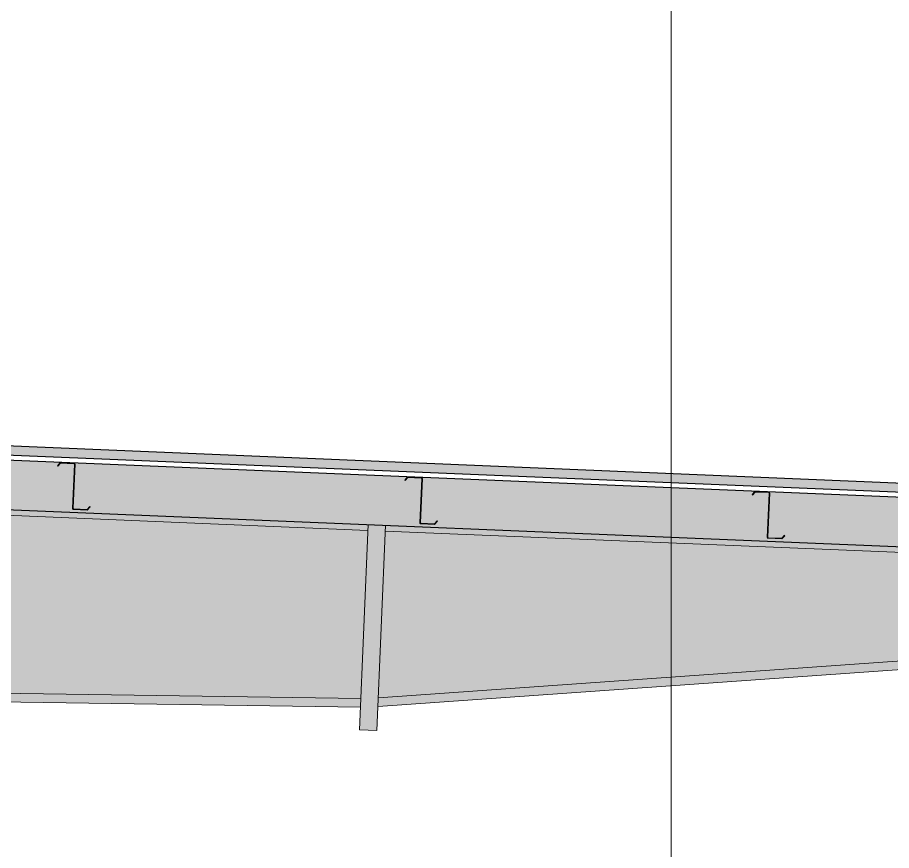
# Model space of a CAD drawing. Header units: inches. Extents: x -55396 to -733, y -290 to 853.
# Drawn here: x -16381.8 to -16230.9, y 295.5 to 439.4 of the extents above; entities that cross this region are included whole.
import ezdxf

# ---------------------------------------------------------------- set-up
doc = ezdxf.new("R2010")
doc.units = ezdxf.units.IN
doc.header["$MEASUREMENT"] = 0
for name, color, linetype, lineweight in [('A-CLNG', 13, 'Continuous', 9), ('A-CLNG-PATT', 13, 'Continuous', 25), ('A-ROOF', 132, 'Continuous', 9), ('G-ANNO-SYMB', 111, 'Continuous', 9), ('S-BEAM', 12, 'Continuous', 9)]:
    doc.layers.add(name, color=color, linetype=linetype, lineweight=lineweight)

# ---------------------------------------------------------------- blocks, each defined once
blk = doc.blocks.new('Girt_Z - 8_D-V294-Section 1')
at = {"layer": 'S-BEAM', "lineweight": 15}
for p, q in [((21954.4, 362.52), (21953.9, 361.97)), ((21953.98, 361.9), (21954.45, 362.41)), ((21956.77, 362.43), (21954.4, 362.52)), ((21954.45, 362.41), (21956.77, 362.32)), ((21956.84, 362.24), (21956.52, 354.62)), ((21956.63, 354.61), (21956.95, 362.23)), ((21953.9, 361.97), (21953.98, 361.9)), ((21959.02, 354.43), (21956.7, 354.53)), ((21959.49, 354.95), (21959.02, 354.43)), ((21959.07, 354.32), (21959.57, 354.88)), ((21959.57, 354.88), (21959.49, 354.95)), ((21956.7, 354.42), (21959.07, 354.32))]:
    blk.add_line(p, q, dxfattribs=at)
for centre, radius, start, end in [((21956.76, 362.24), 0.187, 357.6141, 87.6141), ((21956.76, 362.24), 0.0782, 357.6141, 85.4913), ((21956.71, 354.61), 0.188, 177.6141, 267.6141), ((21956.71, 354.61), 0.0782, 177.6141, 264.5717)]:
    blk.add_arc(centre, radius, start, end, dxfattribs=at)
blk = doc.blocks.new('Girt_Z - 8_D-V295-Section 1')
at = {"layer": 'S-BEAM', "lineweight": 15}
for p, q in [((22014.35, 360.03), (22013.85, 359.47)), ((22013.85, 359.47), (22013.93, 359.4)), ((22013.93, 359.4), (22014.4, 359.92)), ((22016.72, 359.93), (22014.35, 360.03)), ((22014.4, 359.92), (22016.71, 359.82)), ((22016.79, 359.74), (22016.47, 352.12)), ((22016.58, 352.11), (22016.9, 359.73)), ((22018.97, 351.94), (22016.65, 352.03)), ((22016.65, 351.92), (22019.01, 351.83)), ((22019.44, 352.45), (22018.97, 351.94)), ((22019.01, 351.83), (22019.52, 352.38)), ((22019.52, 352.38), (22019.44, 352.45))]:
    blk.add_line(p, q, dxfattribs=at)
for centre, radius, start, end in [((22016.71, 359.74), 0.0782, 357.6141, 85.4913), ((22016.71, 359.74), 0.187, 357.6141, 87.6141), ((22016.66, 352.11), 0.188, 177.6141, 267.6141), ((22016.66, 352.11), 0.0782, 177.6141, 264.5717)]:
    blk.add_arc(centre, radius, start, end, dxfattribs=at)
blk = doc.blocks.new('Girt_Z - 8_D-V296-Section 1')
at = {"layer": 'S-BEAM'}
h = blk.add_hatch(dxfattribs=at)
h.set_pattern_fill('FP_20', color=256, style=0, pattern_type=2)
h.set_pattern_definition([(45, (22011.012, 102), (-19.007, 19.007), []), (45, (22011.012, 130.8), (-19.007, 19.007), [])])
h.paths.add_polyline_path([(22078.96, 349.33), (22079.47, 349.88), (22079.39, 349.96), (22078.92, 349.44), (22076.6, 349.54), (22076.6, 349.43)], flags=0)
h.paths.add_polyline_path([(22076.53, 349.62), (22076.84, 357.23), (22076.73, 357.24), (22076.42, 349.62)], flags=0)
h.paths.add_polyline_path([(22073.87, 356.9), (22074.35, 357.42), (22076.66, 357.32), (22076.66, 357.43), (22074.3, 357.53), (22073.79, 356.97)], flags=0)
at = {"layer": 'S-BEAM', "lineweight": 15}
for p, q in [((22074.3, 357.53), (22073.79, 356.97)), ((22076.66, 357.43), (22074.3, 357.53)), ((22073.79, 356.97), (22073.87, 356.9)), ((22073.87, 356.9), (22074.35, 357.42)), ((22074.35, 357.42), (22076.66, 357.32)), ((22076.73, 357.24), (22076.42, 349.62)), ((22076.53, 349.62), (22076.84, 357.23)), ((22078.92, 349.44), (22076.6, 349.54)), ((22076.6, 349.43), (22078.96, 349.33)), ((22079.39, 349.96), (22078.92, 349.44)), ((22078.96, 349.33), (22079.47, 349.88)), ((22079.47, 349.88), (22079.39, 349.96))]:
    blk.add_line(p, q, dxfattribs=at)
for centre, radius, start, end in [((22076.66, 357.24), 0.187, 357.6141, 87.6141), ((22076.66, 357.24), 0.0782, 357.6141, 85.4913), ((22076.6, 349.61), 0.188, 177.6141, 267.6141), ((22076.6, 349.61), 0.0782, 177.6141, 264.5717)]:
    blk.add_arc(centre, radius, start, end, dxfattribs=at)
blk = doc.blocks.new('columns and girder2 - one-1108489-Section 1')
at = {"layer": 'S-BEAM'}
h = blk.add_hatch(color=256, dxfattribs=at)
h.paths.add_polyline_path([(22302.33, 296.54), (22302.33, 298.06), (22123.34, 329.96), (22009.3, 321.86), (22009.24, 320.37), (22123.26, 328.45), (22297.96, 297.32)], flags=0)
h.paths.add_polyline_path([(22006.23, 320.29), (22006.29, 321.79), (21643.96, 326.95), (21643.9, 325.46), (22006.07, 320.29)], flags=0)
h.paths.add_polyline_path([(21640.9, 325.67), (21640.96, 327.17), (21403.33, 358.96), (21194.62, 329.61), (21194.62, 328.11), (21403.33, 357.45), (21640.73, 325.69)], flags=0)
h.paths.add_polyline_path([(22359.55, 336.13), (22359.55, 337.14), (22305.33, 339.4), (22305.33, 338.39), (22359.15, 336.15)], flags=0)
h.paths.add_polyline_path([(22302.33, 338.52), (22302.33, 339.52), (22010.54, 351.68), (22010.58, 350.67), (22259.23, 340.31)], flags=0)
h.paths.add_polyline_path([(22007.5, 350.8), (22007.54, 351.8), (21645.62, 366.88), (21645.67, 365.88), (22006.07, 350.86)], flags=0)
h.paths.add_polyline_path([(21642.58, 366.01), (21642.62, 367.01), (21194.62, 385.67), (21194.62, 384.67), (21640.73, 366.09)], flags=0)
h.paths.add_polyline_path([(21191.62, 384.8), (21191.62, 385.8), (21135.05, 388.16), (21135.05, 388.66), (21134.3, 388.69), (21134.3, 387.19), (21174.68, 385.5)], flags=0)
h = blk.add_hatch(color=256, dxfattribs=at)
h.paths.add_polyline_path([(22358.05, -6), (22358.05, -6), (22340.05, -6)], flags=0)
h.paths.add_polyline_path([(22357.19, 0), (22358.05, 0), (22358.05, 285.6), (22307.55, 285.6), (22307.55, 286.6), (22358.05, 286.6), (22358.05, 323.95), (22354.43, 323.95), (22354.43, 324.3), (22355.79, 324.3), (22356.19, 324.53), (22356.32, 324.83), (22356.24, 335.46), (22356.16, 335.65), (22355.79, 335.8), (22354.43, 335.8), (22354.43, 336.15), (22358.05, 336.2), (22305.33, 338.39), (22305.33, 294.08), (22340.05, 118.85), (22340.05, 0)], flags=0)
h.paths.add_polyline_path([(21153.8, 0), (21153.8, 119), (21191.77, 323.84), (21191.62, 323.84), (21191.62, 384.8), (21135.8, 387.12), (21135.8, 325.09), (21188.62, 325.09), (21188.62, 324.09), (21135.8, 324.09), (21135.8, 0), (21136.67, 0)], flags=0)
h.paths.add_polyline_path([(22302.33, 298.06), (22302.33, 338.52), (22010.5, 350.68), (22009.3, 321.88), (22123.34, 329.96), (22297.96, 298.84)], flags=0)
h.paths.add_polyline_path([(22006.29, 321.79), (22007.5, 350.8), (21645.58, 365.88), (21643.96, 326.96), (22006.07, 321.79)], flags=0)
h.paths.add_polyline_path([(22358.05, 324.3), (22358.02, 335.8), (22357.08, 335.8), (22356.71, 335.65), (22356.55, 335.12), (22356.63, 324.65), (22356.71, 324.46), (22357.08, 324.3)], flags=0)
h.paths.add_polyline_path([(21640.96, 327.17), (21642.58, 366.01), (21194.62, 384.59), (21194.62, 329.63), (21403.33, 358.96), (21640.73, 327.2)], flags=0)
h = blk.add_hatch(color=256, dxfattribs=at)
h.paths.add_polyline_path([(22302.33, 294.08), (22305.33, 294.08), (22305.33, 339.4), (22302.33, 339.52), (22302.33, 310.89)], flags=0)
h.paths.add_polyline_path([(22009.06, 316.25), (22010.54, 351.68), (22007.54, 351.8), (22006.07, 316.38)], flags=0)
h.paths.add_polyline_path([(21643.73, 321.47), (21645.62, 366.88), (21642.62, 367.01), (21640.73, 321.59)], flags=0)
h.paths.add_polyline_path([(21191.62, 323.84), (21194.62, 323.84), (21194.62, 385.67), (21191.62, 385.8), (21191.62, 336.59)], flags=0)
for p, q in [((21645.58, 365.88), (22007.5, 350.8)), ((22007.54, 351.8), (22006.07, 316.38)), ((22009.06, 316.25), (22010.54, 351.68)), ((22010.5, 350.68), (22302.33, 338.52)), ((22123.34, 329.96), (22009.3, 321.88)), ((22009.24, 320.37), (22123.26, 328.45)), ((22006.29, 321.79), (21643.96, 326.96)), ((21643.9, 325.46), (22006.23, 320.29)), ((22006.07, 316.38), (22009.06, 316.25))]:
    blk.add_line(p, q, dxfattribs=at)

msp = doc.modelspace()

# ---------------------------------------------------------------- hatches: boundary and pattern name
at = {"layer": 'A-CLNG-PATT', "lineweight": 9}
h = msp.add_hatch(dxfattribs=at)
h.set_pattern_fill('FP_22', color=256, style=0, pattern_type=2)
h.set_pattern_definition([(161.57, (22011.972, 102.96), (-7.6802237, -0.0009796), [0, -54.643, 6.067, 0]), (18.43, (22010.052, 102.96), (-7.6802237, 0.0009796), [0, -54.643, 6.067, 0]), (108.43, (22011.972, 102.96), (3.8382953, -19.20136532), [18.211, -42.499]), (71.57, (22010.052, 102.96), (3.8382953, 19.20136532), [18.211, -42.499])])
h.paths.add_polyline_path([(-15956.21, 336.59), (-15956.21, 345.1), (-17193.72, 396.66), (-17193.72, 388.16), (-16069.55, 341.32)], flags=0)
at = {"layer": 'A-ROOF'}
msp.add_hatch(color=256, dxfattribs=at).paths.add_polyline_path([(-15892.97, 343.42), (-15892.97, 344.92), (-17208.32, 399.73), (-17208.32, 398.23), (-15914.61, 344.32)], flags=0)

# ---------------------------------------------------------------- linework, layer by layer
at = {"layer": 'A-CLNG', "lineweight": 25}
for p, q in [((-15956.21, 345.1), (-17193.72, 396.66)), ((-17193.72, 388.16), (-15956.21, 336.59))]:
    msp.add_line(p, q, dxfattribs=at)
at = {"layer": 'A-ROOF', "lineweight": 25}
for p, q in [((-15892.97, 344.92), (-17208.32, 399.73)), ((-17208.32, 398.23), (-15892.97, 343.42))]:
    msp.add_line(p, q, dxfattribs=at)
at = {"layer": 'G-ANNO-SYMB'}
msp.add_line((-16268.94, 545.16), (-16268.94, -79.66), dxfattribs=at)

# ---------------------------------------------------------------- block references
at = {"layer": 'S-BEAM'}
for name in ['columns and girder2 - one-1108489-Section 1', 'Girt_Z - 8_D-V294-Section 1', 'Girt_Z - 8_D-V295-Section 1', 'Girt_Z - 8_D-V296-Section 1']:
    msp.add_blockref(name, (-38328.77, 0), dxfattribs=at)

doc.saveas('drawing.dxf')
